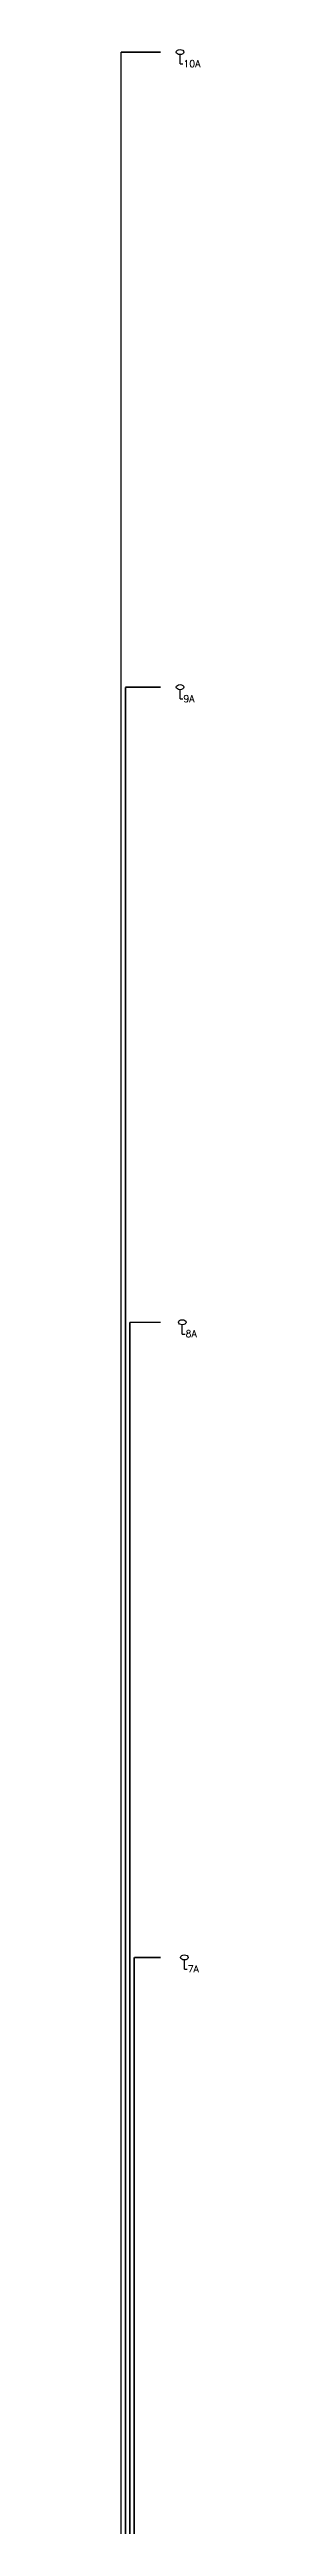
# Model space of a CAD drawing. Header units: inches. Extents: x -179 to 78, y 1 to 666.
# Drawn here: x 53.9 to 57.1, y 568.7 to 666.2 of the extents above; entities that cross this region are included whole.
import ezdxf

# ---------------------------------------------------------------- set-up
doc = ezdxf.new("R2010")
doc.units = ezdxf.units.IN
doc.header["$MEASUREMENT"] = 0
doc.linetypes.add('DASHED', pattern=[0.75, 0.5, -0.25])
doc.linetypes.add('HIDDEN', pattern=[0.375, 0.25, -0.125])
doc.layers.add('_WS_MSTP', color=160, linetype='HIDDEN')
doc.styles.add('WS8th', font='complex.shx', dxfattribs={"height": 0.1875})

msp = doc.modelspace()

# ---------------------------------------------------------------- linework, layer by layer
at = {"layer": '_WS_MSTP', "color": 7, "linetype": 'Continuous'}
for p, q in [((56.26901, 665.64651), (56.26901, 666.01)), ((56.26901, 665.64651), (56.37893, 665.64651)), ((56.26901, 640.64651), (56.26901, 641.01)), ((56.26901, 640.64651), (56.37893, 640.64651)), ((56.35582, 615.64899), (56.35582, 616.01012)), ((56.35582, 615.64899), (56.4656, 615.64899)), ((56.44262, 590.64899), (56.44262, 591.01012)), ((56.44262, 590.64899), (56.5524, 590.64899))]:
    msp.add_line(p, q, dxfattribs=at)
at = {"layer": '_WS_MSTP', "color": 7, "linetype": 'DASHED', "const_width": 0.06}
for points in [[(53.93903, 641.1099), (53.93903, 666.1099)], [(53.93903, 666.1099), (55.50143, 666.1099)], [(53.93903, 616.1099), (53.93903, 641.1099)], [(54.11263, 616.1099), (54.11263, 641.1099)], [(54.11263, 641.1099), (55.50143, 641.1099)], [(53.93903, 591.1099), (53.93903, 616.1099)], [(54.11263, 591.1099), (54.11263, 616.1099)], [(54.28623, 591.1099), (54.28623, 616.1099)], [(54.28623, 616.1099), (55.50143, 616.1099)], [(53.93903, 566.1099), (53.93903, 591.1099)], [(54.11263, 566.1099), (54.11263, 591.1099)], [(54.28623, 566.1099), (54.28623, 591.1099)], [(54.45983, 566.1099), (54.45983, 591.1099)], [(54.45983, 591.1099), (55.50143, 591.1099)]]:
    msp.add_lwpolyline(points, dxfattribs=at)
at = {"layer": '_WS_MSTP', "color": 7, "linetype": 'Continuous'}
for centre, major_axis in [((56.27068, 666.1099), (0.15147, 0)), ((56.27068, 641.1099), (0.15147, 0)), ((56.35748, 616.1099), (0.15129, 0)), ((56.44428, 591.1099), (0.15129, 0))]:
    msp.add_ellipse(centre, major_axis=major_axis, ratio=0.65960456, dxfattribs=at)

# ---------------------------------------------------------------- texts
at = {"layer": '_WS_MSTP', "color": 7, "linetype": 'Continuous', "attachment_point": 1, "style": 'WS8th'}
for s, insert, char_height in [('10A', (56.40161, 665.79198), 0.270992), ('9A', (56.40161, 640.79198), 0.270992), ('8A', (56.48826, 615.79429), 0.270669), ('7A', (56.57506, 590.79429), 0.270669)]:
    msp.add_mtext_dynamic_manual_height_columns(s, width=100.2027733, gutter_width=0.9375, heights=[0], dxfattribs=dict(at, insert=insert, char_height=char_height))

doc.saveas('drawing.dxf')
